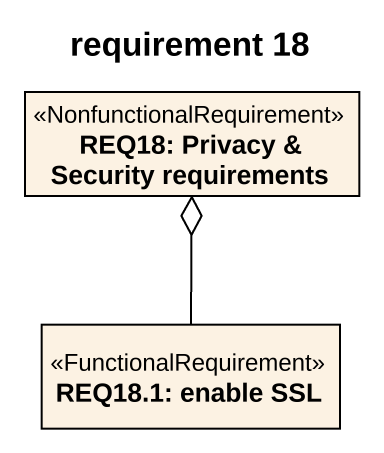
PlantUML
@startuml
title requirement 18
hide circle
hide empty members
class "REQ18: Privacy & Security requirements" as REQ18_Privacy_Security <<NonfunctionalRequirement>>
class "REQ18.1: enable SSL" as REQ18_1_enable_SSL <<FunctionalRequirement>>
REQ18_1_enable_SSL -up-o REQ18_Privacy_Security
@enduml
